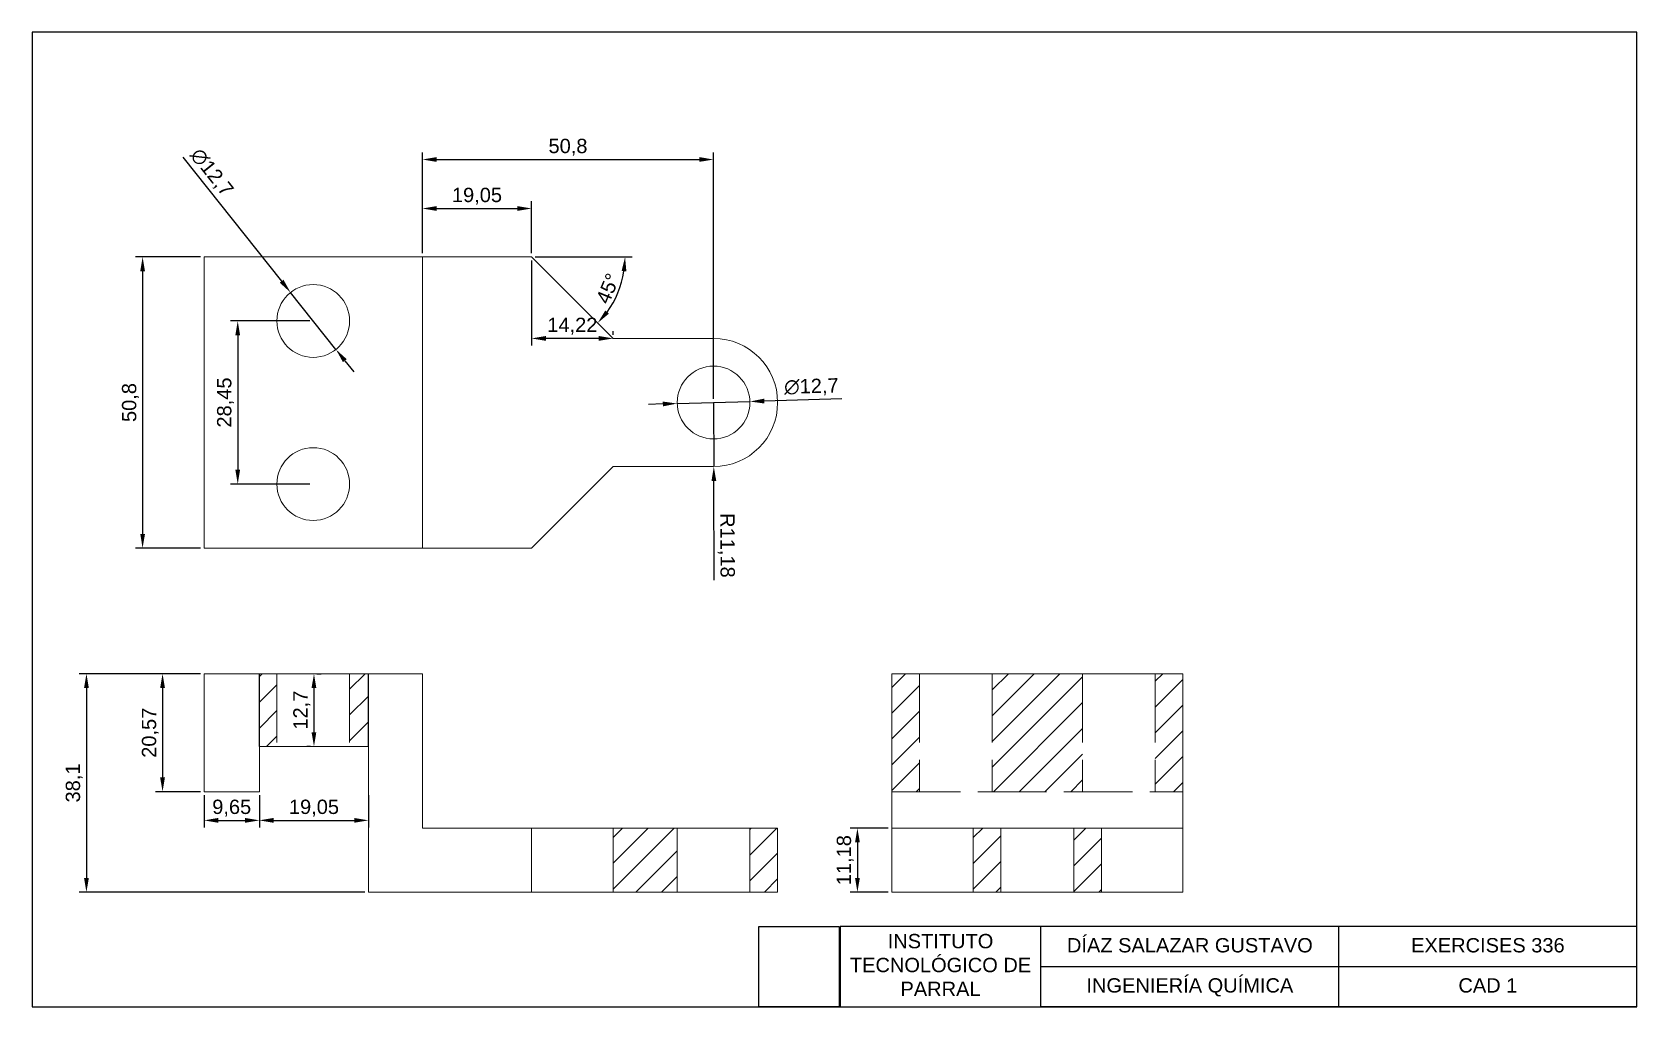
# Model space of a CAD drawing. Header units: centimetres. Extents: x 10 to 290, y 10 to 180.
import ezdxf

# ---------------------------------------------------------------- set-up
doc = ezdxf.new("R2010")
doc.units = ezdxf.units.CM
doc.linetypes.add('ACAD_ISO02W100', pattern=[15, 12, -3])
doc.layers.get('0').update_dxf_attribs({"true_color": 0xc2ced6})
for name, color, linetype, lineweight, true_color in [('Cortes', 7, 'ACAD_ISO02W100', 15, 0xb0b0b0), ('Cotas', 7, 'Continuous', 20, 0xff0f0f), ('Lineas', 7, 'Continuous', 20, 0xffffff)]:
    doc.layers.add(name, color=color, linetype=linetype, lineweight=lineweight, true_color=true_color)
doc.layers.add('Sombreado', color=7, linetype='Continuous', true_color=0x0addf5)
doc.styles.get("Standard").update_dxf_attribs({"font": 'arial.ttf'})
doc.dimstyles.new('ISO-25', dxfattribs={"dimtxt": 2.5, "dimasz": 2.5, "dimexe": 1.25, "dimexo": 0.625, "dimtad": 1, "dimtxsty": 'Standard', "dimcen": 2.5, "dimadec": 0, "dimazin": 0, "dimtfac": 1, "dimtmove": 0, "dimatfit": 3, "dimfxl": 1, "dimarcsym": 0})
picture_1 = doc.add_image_def('image1.png', size_in_pixel=(512, 512))

# ---------------------------------------------------------------- blocks, each defined once
blk = doc.blocks.new('*D2')
at = {"layer": 'Cotas', "color": 0, "lineweight": -2, "transparency": 16777216}
blk.add_line((97.77, 140.8), (114.71, 140.8), dxfattribs=at)
blk.add_arc((97.15, 140.8), 16.31, 323.7897, 351.2103, dxfattribs=at)
at = {"layer": 'Cotas', "color": 0, "transparency": 16777216}
for points in [[(112.86, 138.34), (113.69, 138.28), (113.46, 140.8)], [(110.63, 130.89), (110, 131.43), (108.68, 129.27)]]:
    blk.add_solid(points, dxfattribs=at)
at = {"layer": 'Defpoints', "color": 0, "transparency": 16777216}
for p in [(78.1, 140.8), (97.15, 140.8), (97.15, 140.8), (111.28, 132.64), (111.37, 126.58)]:
    blk.add_point(p, dxfattribs=at)
at = {"layer": 'Cotas', "color": 0, "transparency": 16777216, "insert": (110.47, 135.28), "char_height": 2.5, "attachment_point": 5, "rotation": 67.5}
blk.add_mtext('45°', dxfattribs=at)
blk = doc.blocks.new('*D3')
at = {"layer": 'Cotas', "color": 0, "lineweight": -2, "transparency": 16777216}
for p, q in [((39.38, 68.1), (18.23, 68.1)), ((19.48, 65.6), (19.48, 32.5)), ((68.08, 30), (18.23, 30))]:
    blk.add_line(p, q, dxfattribs=at)
at = {"layer": 'Cotas', "color": 0, "transparency": 16777216}
for points in [[(19.06, 65.6), (19.9, 65.6), (19.48, 68.1)], [(19.06, 32.5), (19.9, 32.5), (19.48, 30)]]:
    blk.add_solid(points, dxfattribs=at)
at = {"layer": 'Defpoints', "color": 0, "transparency": 16777216}
for p in [(40, 68.1), (19.48, 30), (68.7, 30)]:
    blk.add_point(p, dxfattribs=at)
at = {"layer": 'Cotas', "color": 0, "transparency": 16777216, "insert": (17.35, 49.05), "char_height": 2.5, "attachment_point": 5, "rotation": 90}
blk.add_mtext('38,1', dxfattribs=at)
blk = doc.blocks.new('*D4')
at = {"layer": 'Cotas', "color": 0, "lineweight": -2, "transparency": 16777216}
for p, q in [((39.38, 68.1), (31.51, 68.1)), ((32.76, 65.6), (32.76, 50.03)), ((39.38, 47.53), (31.51, 47.53))]:
    blk.add_line(p, q, dxfattribs=at)
at = {"layer": 'Cotas', "color": 0, "transparency": 16777216}
for points in [[(32.34, 65.6), (33.18, 65.6), (32.76, 68.1)], [(32.34, 50.03), (33.18, 50.03), (32.76, 47.53)]]:
    blk.add_solid(points, dxfattribs=at)
at = {"layer": 'Defpoints', "color": 0, "transparency": 16777216}
for p in [(40, 68.1), (32.76, 47.53), (40, 47.53)]:
    blk.add_point(p, dxfattribs=at)
at = {"layer": 'Cotas', "color": 0, "transparency": 16777216, "insert": (30.63, 57.81), "char_height": 2.5, "attachment_point": 5, "rotation": 90}
blk.add_mtext('20,57', dxfattribs=at)
blk = doc.blocks.new('*D5')
at = {"layer": 'Cotas', "color": 0, "lineweight": -2, "transparency": 16777216}
for p, q in [((40, 46.9), (40, 41.28)), ((49.65, 46.9), (49.65, 41.28)), ((42.5, 42.53), (47.15, 42.53))]:
    blk.add_line(p, q, dxfattribs=at)
at = {"layer": 'Cotas', "color": 0, "transparency": 16777216}
for points in [[(42.5, 42.95), (42.5, 42.11), (40, 42.53)], [(47.15, 42.95), (47.15, 42.11), (49.65, 42.53)]]:
    blk.add_solid(points, dxfattribs=at)
at = {"layer": 'Defpoints', "color": 0, "transparency": 16777216}
for p in [(40, 47.53), (49.65, 47.53), (49.65, 42.53)]:
    blk.add_point(p, dxfattribs=at)
at = {"layer": 'Cotas', "color": 0, "transparency": 16777216, "insert": (44.83, 44.66), "char_height": 2.5, "attachment_point": 5}
blk.add_mtext('9,65', dxfattribs=at)
blk = doc.blocks.new('*D6')
at = {"layer": 'Cotas', "color": 0, "lineweight": -2, "transparency": 16777216}
for p, q in [((49.65, 46.9), (49.65, 41.28)), ((68.7, 46.9), (68.7, 41.28)), ((52.15, 42.53), (66.2, 42.53))]:
    blk.add_line(p, q, dxfattribs=at)
at = {"layer": 'Cotas', "color": 0, "transparency": 16777216}
for points in [[(52.15, 42.95), (52.15, 42.11), (49.65, 42.53)], [(66.2, 42.95), (66.2, 42.11), (68.7, 42.53)]]:
    blk.add_solid(points, dxfattribs=at)
at = {"layer": 'Defpoints', "color": 0, "transparency": 16777216}
for p in [(49.65, 47.53), (68.7, 47.53), (68.7, 42.53)]:
    blk.add_point(p, dxfattribs=at)
at = {"layer": 'Cotas', "color": 0, "transparency": 16777216, "insert": (59.18, 44.66), "char_height": 2.5, "attachment_point": 5}
blk.add_mtext('19,05', dxfattribs=at)
blk = doc.blocks.new('*D8')
at = {"layer": 'Cotas', "color": 0, "lineweight": -2, "transparency": 16777216}
for p, q in [((159.38, 41.18), (152.75, 41.18)), ((154, 38.68), (154, 32.5)), ((159.38, 30), (152.75, 30))]:
    blk.add_line(p, q, dxfattribs=at)
at = {"layer": 'Cotas', "color": 0, "transparency": 16777216}
for points in [[(153.58, 38.68), (154.42, 38.68), (154, 41.18)], [(153.58, 32.5), (154.42, 32.5), (154, 30)]]:
    blk.add_solid(points, dxfattribs=at)
at = {"layer": 'Defpoints', "color": 0, "transparency": 16777216}
for p in [(160, 41.18), (154, 30), (160, 30)]:
    blk.add_point(p, dxfattribs=at)
at = {"layer": 'Cotas', "color": 0, "transparency": 16777216, "insert": (151.87, 35.59), "char_height": 2.5, "attachment_point": 5, "rotation": 90}
blk.add_mtext('11,18', dxfattribs=at)
blk = doc.blocks.new('*D9')
at = {"layer": 'Cotas', "color": 0, "lineweight": -2, "transparency": 16777216}
for p, q in [((128.9, 115.4), (128.94, 104.22)), ((129.02, 84.43), (128.95, 101.72))]:
    blk.add_line(p, q, dxfattribs=at)
at = {"layer": 'Cotas', "color": 0, "transparency": 16777216}
blk.add_solid([(129.37, 101.72), (128.54, 101.72), (128.94, 104.22)], dxfattribs=at)
at = {"layer": 'Defpoints', "color": 0, "transparency": 16777216}
for p in [(128.9, 115.4), (128.94, 104.22)]:
    blk.add_point(p, dxfattribs=at)
at = {"layer": 'Cotas', "color": 0, "transparency": 16777216, "insert": (131.12, 90.48), "char_height": 2.5, "attachment_point": 5, "rotation": 270.2238}
blk.add_mtext('R11,18', dxfattribs=at)
blk = doc.blocks.new('*D10')
at = {"layer": 'Cotas', "color": 0, "lineweight": -2, "transparency": 16777216}
for p, q in [((120.05, 115.15), (117.55, 115.08)), ((122.55, 115.22), (135.25, 115.58)), ((151.26, 116.03), (137.75, 115.65))]:
    blk.add_line(p, q, dxfattribs=at)
at = {"layer": 'Cotas', "color": 0, "transparency": 16777216}
for points in [[(120.04, 115.57), (120.07, 114.73), (122.55, 115.22)], [(137.73, 116.07), (137.76, 115.23), (135.25, 115.58)]]:
    blk.add_solid(points, dxfattribs=at)
at = {"layer": 'Defpoints', "color": 0, "transparency": 16777216}
for p in [(122.55, 115.22), (135.25, 115.58)]:
    blk.add_point(p, dxfattribs=at)
at = {"layer": 'Cotas', "color": 0, "transparency": 16777216, "insert": (145.97, 118.05), "char_height": 2.5, "attachment_point": 5, "rotation": 1.6185}
blk.add_mtext('∅12,7', dxfattribs=at)
blk = doc.blocks.new('*D11')
at = {"layer": 'Cotas', "color": 0, "lineweight": -2, "transparency": 16777216}
for p, q in [((78.1, 141.42), (78.1, 159.03)), ((80.6, 157.78), (126.4, 157.78)), ((128.9, 116.02), (128.9, 159.03))]:
    blk.add_line(p, q, dxfattribs=at)
at = {"layer": 'Cotas', "color": 0, "transparency": 16777216}
for points in [[(80.6, 158.2), (80.6, 157.37), (78.1, 157.78)], [(126.4, 158.2), (126.4, 157.37), (128.9, 157.78)]]:
    blk.add_solid(points, dxfattribs=at)
at = {"layer": 'Defpoints', "color": 0, "transparency": 16777216}
for p in [(128.9, 157.78), (78.1, 140.8), (128.9, 115.4)]:
    blk.add_point(p, dxfattribs=at)
at = {"layer": 'Cotas', "color": 0, "transparency": 16777216, "insert": (103.5, 159.91), "char_height": 2.5, "attachment_point": 5}
blk.add_mtext('50,8', dxfattribs=at)
blk = doc.blocks.new('*D12')
at = {"layer": 'Cotas', "color": 0, "lineweight": -2, "transparency": 16777216}
for p, q in [((78.1, 141.42), (78.1, 150.49)), ((80.6, 149.24), (94.65, 149.24)), ((97.15, 141.42), (97.15, 150.49))]:
    blk.add_line(p, q, dxfattribs=at)
at = {"layer": 'Cotas', "color": 0, "transparency": 16777216}
for points in [[(80.6, 149.66), (80.6, 148.82), (78.1, 149.24)], [(94.65, 149.66), (94.65, 148.82), (97.15, 149.24)]]:
    blk.add_solid(points, dxfattribs=at)
at = {"layer": 'Defpoints', "color": 0, "transparency": 16777216}
for p in [(97.15, 149.24), (78.1, 140.8), (97.15, 140.8)]:
    blk.add_point(p, dxfattribs=at)
at = {"layer": 'Cotas', "color": 0, "transparency": 16777216, "insert": (87.62, 151.37), "char_height": 2.5, "attachment_point": 5}
blk.add_mtext('19,05', dxfattribs=at)
blk = doc.blocks.new('*D13')
at = {"layer": 'Cotas', "color": 0, "lineweight": -2, "transparency": 16777216}
for p, q in [((58.43, 129.62), (44.63, 129.62)), ((45.88, 127.12), (45.88, 103.67)), ((58.43, 101.17), (44.63, 101.17))]:
    blk.add_line(p, q, dxfattribs=at)
at = {"layer": 'Cotas', "color": 0, "transparency": 16777216}
for points in [[(45.46, 127.12), (46.29, 127.12), (45.88, 129.62)], [(45.46, 103.67), (46.29, 103.67), (45.88, 101.17)]]:
    blk.add_solid(points, dxfattribs=at)
at = {"layer": 'Defpoints', "color": 0, "transparency": 16777216}
for p in [(59.05, 129.62), (45.88, 101.17), (59.05, 101.17)]:
    blk.add_point(p, dxfattribs=at)
at = {"layer": 'Cotas', "color": 0, "transparency": 16777216, "insert": (43.75, 115.4), "char_height": 2.5, "attachment_point": 5, "rotation": 90}
blk.add_mtext('28,45', dxfattribs=at)
blk = doc.blocks.new('*D14')
at = {"layer": 'Cotas', "color": 0, "lineweight": -2, "transparency": 16777216}
for p, q in [((39.38, 140.8), (28.03, 140.8)), ((29.28, 138.3), (29.28, 92.5)), ((39.38, 90), (28.03, 90))]:
    blk.add_line(p, q, dxfattribs=at)
at = {"layer": 'Cotas', "color": 0, "transparency": 16777216}
for points in [[(28.87, 138.3), (29.7, 138.3), (29.28, 140.8)], [(28.87, 92.5), (29.7, 92.5), (29.28, 90)]]:
    blk.add_solid(points, dxfattribs=at)
at = {"layer": 'Defpoints', "color": 0, "transparency": 16777216}
for p in [(40, 140.8), (29.28, 90), (40, 90)]:
    blk.add_point(p, dxfattribs=at)
at = {"layer": 'Cotas', "color": 0, "transparency": 16777216, "insert": (27.16, 115.4), "char_height": 2.5, "attachment_point": 5, "rotation": 90}
blk.add_mtext('50,8', dxfattribs=at)
blk = doc.blocks.new('*D15')
at = {"layer": 'Cotas', "color": 0, "lineweight": -2, "transparency": 16777216}
for p, q in [((36.3, 158.19), (53.54, 136.55)), ((63.01, 124.66), (55.09, 134.59)), ((64.56, 122.7), (66.12, 120.75))]:
    blk.add_line(p, q, dxfattribs=at)
at = {"layer": 'Cotas', "color": 0, "transparency": 16777216}
for points in [[(53.86, 136.81), (53.21, 136.29), (55.09, 134.59)], [(64.89, 122.96), (64.24, 122.44), (63.01, 124.66)]]:
    blk.add_solid(points, dxfattribs=at)
at = {"layer": 'Defpoints', "color": 0, "transparency": 16777216}
for p in [(55.09, 134.59), (63.01, 124.66)]:
    blk.add_point(p, dxfattribs=at)
at = {"layer": 'Cotas', "color": 0, "transparency": 16777216, "insert": (41.26, 155.45), "char_height": 2.5, "attachment_point": 5, "rotation": 308.5322}
blk.add_mtext('∅12,7', dxfattribs=at)
blk = doc.blocks.new('*D16')
at = {"layer": 'Cotas', "color": 0, "lineweight": -2, "transparency": 16777216}
for p, q in [((97.15, 140.17), (97.15, 125.33)), ((108.87, 126.58), (99.65, 126.58)), ((111.37, 127.2), (111.37, 127.83))]:
    blk.add_line(p, q, dxfattribs=at)
at = {"layer": 'Cotas', "color": 0, "transparency": 16777216}
for points in [[(99.65, 127), (99.65, 126.16), (97.15, 126.58)], [(108.87, 127), (108.87, 126.16), (111.37, 126.58)]]:
    blk.add_solid(points, dxfattribs=at)
at = {"layer": 'Defpoints', "color": 0, "transparency": 16777216}
for p in [(97.15, 140.8), (97.15, 126.58), (111.37, 126.58)]:
    blk.add_point(p, dxfattribs=at)
at = {"layer": 'Cotas', "color": 0, "transparency": 16777216, "insert": (104.26, 128.71), "char_height": 2.5, "attachment_point": 5}
blk.add_mtext('14,22', dxfattribs=at)
blk = doc.blocks.new('*D17')
at = {"layer": 'Cotas', "color": 0, "lineweight": -2, "transparency": 16777216}
for p, q in [((59.68, 68.1), (60.43, 68.1)), ((59.18, 65.6), (59.18, 57.9)), ((58.55, 55.4), (57.93, 55.4))]:
    blk.add_line(p, q, dxfattribs=at)
at = {"layer": 'Cotas', "color": 0, "transparency": 16777216}
for points in [[(58.76, 65.6), (59.59, 65.6), (59.18, 68.1)], [(58.76, 57.9), (59.59, 57.9), (59.18, 55.4)]]:
    blk.add_solid(points, dxfattribs=at)
at = {"layer": 'Defpoints', "color": 0, "transparency": 16777216}
for p in [(59.05, 68.1), (59.18, 55.4), (59.18, 55.4)]:
    blk.add_point(p, dxfattribs=at)
at = {"layer": 'Cotas', "color": 0, "transparency": 16777216, "insert": (57.05, 61.75), "char_height": 2.5, "attachment_point": 5, "rotation": 90}
blk.add_mtext('12,7', dxfattribs=at)

msp = doc.modelspace()

# ---------------------------------------------------------------- hatches: boundary and pattern name
at = {"layer": 'Sombreado'}
h = msp.add_hatch(dxfattribs=at)
h.set_pattern_fill('ANSI31', color=256)
h.paths.add_polyline_path([(52.7, 68.1), (49.65, 68.1), (49.65, 55.4), (52.7, 55.4)])
h = msp.add_hatch(dxfattribs=at)
h.set_pattern_fill('ANSI31', color=256)
h.paths.add_polyline_path([(68.7, 68.1), (65.4, 68.1), (65.4, 55.4), (68.7, 55.4)])
h = msp.add_hatch(dxfattribs=at)
h.set_pattern_fill('ANSI31', color=256)
h.paths.add_polyline_path([(164.825, 68.1), (160, 68.1), (160, 47.53), (164.825, 47.53)])
h = msp.add_hatch(dxfattribs=at)
h.set_pattern_fill('ANSI31', color=256)
h.paths.add_polyline_path([(193.275, 68.1), (177.525, 68.1), (177.525, 47.53), (193.275, 47.53)])
h = msp.add_hatch(dxfattribs=at)
h.set_pattern_fill('ANSI31', color=256)
h.paths.add_polyline_path([(210.8, 68.1), (205.975, 68.1), (205.975, 47.53), (210.8, 47.53)])
h = msp.add_hatch(dxfattribs=at)
h.set_pattern_fill('ANSI31', color=256)
h.paths.add_polyline_path([(122.55, 41.18), (111.37, 41.18), (111.37, 30), (122.55, 30)])
h = msp.add_hatch(dxfattribs=at)
h.set_pattern_fill('ANSI31', color=256)
h.paths.add_polyline_path([(140.08, 41.18), (135.25, 41.18), (135.25, 30), (140.08, 30)])
h = msp.add_hatch(dxfattribs=at)
h.set_pattern_fill('ANSI31', color=256)
h.paths.add_polyline_path([(179.05, 41.18), (174.22, 41.18), (174.22, 30), (179.05, 30)])
h = msp.add_hatch(dxfattribs=at)
h.set_pattern_fill('ANSI31', color=256)
h.paths.add_polyline_path([(196.58, 41.18), (191.75, 41.18), (191.75, 30), (196.58, 30)])

# ---------------------------------------------------------------- linework, layer by layer
for p, q in [((290, 180), (10, 180)), ((10, 180), (10, 10)), ((290, 10), (290, 180)), ((290, 24), (151, 24)), ((151, 24), (151, 10)), ((186, 10), (186, 24)), ((238, 10), (238, 24)), ((290, 10), (290, 24)), ((290, 17), (290, 24)), ((290, 17), (186, 17)), ((290, 10), (290, 17)), ((10, 10), (290, 10)), ((136.79, 10), (290, 10)), ((238, 10), (186, 10)), ((290, 10), (238, 10))]:
    msp.add_line(p, q)
at = {"layer": 'Cortes'}
for p, q in [((52.7, 68.1), (52.7, 55.4)), ((65.4, 68.1), (65.4, 55.4)), ((164.825, 68.1), (164.825, 47.53)), ((177.525, 68.1), (177.525, 47.53)), ((193.275, 68.1), (193.275, 47.53)), ((205.975, 68.1), (205.975, 47.53)), ((160, 47.53), (210.8, 47.53)), ((122.55, 30), (122.55, 41.18)), ((135.25, 30), (135.25, 41.18)), ((179.05, 30), (179.05, 41.18)), ((191.75, 30), (191.75, 41.18))]:
    msp.add_line(p, q, dxfattribs=at)
at = {"layer": 'Lineas'}
for p, q in [((40, 140.8), (40, 90)), ((78.1, 140.8), (40, 140.8)), ((97.15, 140.8), (78.1, 140.8)), ((78.1, 140.8), (78.1, 90)), ((111.37, 126.58), (97.15, 140.8)), ((128.9, 126.58), (111.37, 126.58)), ((97.15, 90), (111.37, 104.22)), ((111.37, 104.22), (128.9, 104.22)), ((40, 90), (78.1, 90)), ((78.1, 90), (97.15, 90)), ((78.1, 68.1), (40, 68.1)), ((40, 68.1), (40, 47.53)), ((78.1, 41.18), (78.1, 68.1)), ((160, 68.1), (160, 30)), ((210.8, 68.1), (160, 68.1)), ((210.8, 30), (210.8, 68.1)), ((49.65, 47.53), (49.65, 55.4)), ((49.65, 55.4), (68.7, 55.4)), ((68.7, 55.4), (68.7, 30)), ((40, 47.53), (49.65, 47.53)), ((97.15, 41.18), (78.1, 41.18)), ((140.08, 41.18), (97.15, 41.18)), ((97.15, 41.18), (97.15, 30)), ((111.37, 41.18), (111.37, 30)), ((140.08, 30), (140.08, 41.18)), ((160, 41.18), (210.8, 41.18)), ((174.22, 30), (174.22, 41.18)), ((196.58, 30), (196.58, 41.18)), ((68.7, 30), (97.15, 30)), ((97.15, 30), (140.08, 30)), ((160, 30), (210.8, 30))]:
    msp.add_line(p, q, dxfattribs=at)
for centre in [(59.05, 129.625), (128.9, 115.4), (59.05, 101.175)]:
    msp.add_circle(centre, 6.35, dxfattribs=at)
msp.add_arc((128.9, 115.4), 11.18, 270, 90, dxfattribs=at)
at = {"layer": 'Sombreado'}
for p, q in [((49.65, 55.4), (49.65, 68.1)), ((68.7, 55.4), (68.7, 68.1))]:
    msp.add_line(p, q, dxfattribs=at)

# ---------------------------------------------------------------- texts
at = {"char_height": 2.5, "attachment_point": 1}
for s, width, insert in [('\\pxqc;INSTITUTO TECNOLÓGICO DE PARRAL', 35, (151, 22.723)), ('\\pxqc;DÍAZ SALAZAR GUSTAVO', 52, (186, 22)), ('\\pxqc;EXERCISES 336', 52, (238, 22)), ('\\pxqc;INGENIERÍA QUÍMICA', 52, (186, 15)), ('\\pxqc;CAD 1', 52, (238, 15))]:
    msp.add_mtext_dynamic_manual_height_columns(s, width=width, gutter_width=12.5, heights=[0], dxfattribs=dict(at, insert=insert))

# ---------------------------------------------------------------- dimensions: what is measured, and where the dimension line sits
at = {"layer": 'Cotas'}
for p1, p2, picture, middle in [((63.006, 124.658), (55.094, 134.592), '*D15', (39.56, 154.099)), ((122.553, 115.221), (135.247, 115.579), '*D10', (146.026, 115.884))]:
    dim = msp.add_diameter_dim_2p(p1=p1, p2=p2, dimstyle='ISO-25', dxfattribs=at)
    dim.commit()
    dim.dimension.update_dxf_attribs({"geometry": picture, "text_midpoint": middle, "dimtype": 163})
for base, p1, p2, picture, middle in [((128.9, 157.783), (78.1, 140.8), (128.9, 115.4), '*D11', (103.5, 159.91)), ((97.15, 149.24), (78.1, 140.8), (97.15, 140.8), '*D12', (87.625, 151.367)), ((97.15, 126.58), (111.37, 126.58), (97.15, 140.8), '*D16', (104.26, 128.707)), ((49.65, 42.531), (40, 47.53), (49.65, 47.53), '*D5', (44.825, 44.658)), ((68.7, 42.53), (49.65, 47.53), (68.7, 47.53), '*D6', (59.175, 44.657))]:
    dim = msp.add_linear_dim(base=base, p1=p1, p2=p2, dimstyle='ISO-25', dxfattribs=at)
    dim.commit()
    dim.dimension.update_dxf_attribs({"geometry": picture, "text_midpoint": middle})
for base, p1, p2, picture, middle in [((29.284, 90), (40, 140.8), (40, 90), '*D14', (27.157, 115.4)), ((45.877, 101.175), (59.05, 129.625), (59.05, 101.175), '*D13', (43.75, 115.4)), ((19.481, 30), (40, 68.1), (68.7, 30), '*D3', (17.353, 49.05)), ((32.759, 47.53), (40, 68.1), (40, 47.53), '*D4', (30.632, 57.815)), ((59.175, 55.4), (59.05, 68.1), (59.175, 55.4), '*D17', (57.048, 61.75)), ((154, 30), (160, 41.18), (160, 30), '*D8', (151.873, 35.59))]:
    dim = msp.add_linear_dim(base=base, p1=p1, p2=p2, angle=90, dimstyle='ISO-25', dxfattribs=at)
    dim.commit()
    dim.dimension.update_dxf_attribs({"geometry": picture, "text_midpoint": middle})
dim = msp.add_angular_dim_2l(base=(111.277, 132.644), line1=((111.37, 126.58), (97.15, 140.8)), line2=((97.15, 140.8), (78.1, 140.8)), dimstyle='ISO-25', dxfattribs=at)
dim.commit()
dim.dimension.update_dxf_attribs({"geometry": '*D2', "text_midpoint": (110.469, 135.283)})
dim = msp.add_radius_dim(center=(128.9, 115.4), mpoint=(128.944, 104.22), dimstyle='ISO-25', dxfattribs=at)
dim.commit()
dim.dimension.update_dxf_attribs({"geometry": '*D9', "text_midpoint": (128.997, 90.476), "dimtype": 164})

# ---------------------------------------------------------------- pictures from other files: only their frames are drawn
image = msp.add_image(picture_1, insert=(136.79, 10), size_in_units=(14, 14))
image.dxf.flags = 7

doc.saveas('drawing.dxf')
